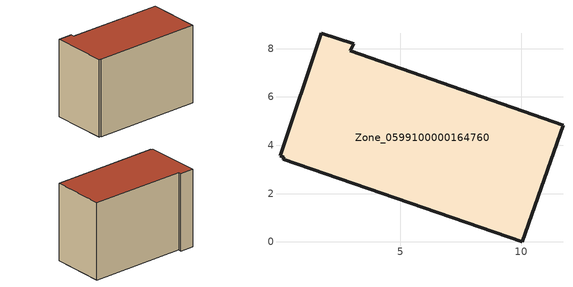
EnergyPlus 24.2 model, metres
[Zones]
Zone_0599100000164760
 floor ground (C_G): 0.03,3.56 1.74,8.64 3.07,8.19 2.94,7.9 11.73,4.82 10.04,0 0.15,3.43 0.18,3.5 z0
 wall outside (C_F): 0.15,3.43 10.04,0 11.73,4.82 2.94,7.9 3.07,8.19 1.74,8.64 0.03,3.56 0.18,3.5 0.15,3.43 z0:7.49
 roof outside (C_R): 0.03,3.56 0.18,3.5 0.15,3.43 10.04,0 11.73,4.82 2.94,7.9 3.07,8.19 1.74,8.64 z7.49
[BUILDING]
Pand.0599100000164760: North Axis=0; Terrain=City; Loads Convergence Tolerance Value=0.04; Temperature Convergence Tolerance Value=0.4; Solar Distribution=FullExterior; Maximum Number of Warmup Days=25; Minimum Number of Warmup Days=1
[Site:Location]
Rotterdam.The.Hague.AP_ZH_NLD Design_Conditions: Latitude=51.96; Longitude=4.45; Time Zone=1; Elevation=-4.5
[SITE:GROUNDTEMPERATURE:BUILDINGSURFACE]
18, 18, 18, 18, 18, 18, 18, 18, 18, 18, 18, 18
[MATERIAL] Thermal Absorptance=0.9; Solar Absorptance=0.7; Visible Absorptance=0.7
Name | Roughness | Thickness | Conductivity | Density | Specific Heat
G.TI.1975-1991 | MediumSmooth | 0.15 | 0.288461 | 540 | 1210
F.TI.1975-1991 | Rough | 0.3 | 0.230769 | 1920 | 840
R.TI.1975-1991 | MediumRough | 0.2 | 0.153846 | 1500 | 1000
[CONSTRUCTION]
C_G: G.TI.1975-1991
C_F: F.TI.1975-1991
C_R: R.TI.1975-1991
[ZONE]
Zone_0599100000164760: Type=1; Multiplier=1; Ceiling Height=Autocalculate; Volume=Autocalculate; Floor Area=autocalculate; Part of Total Floor Area=Yes
[ZONEINFILTRATION:DESIGNFLOWRATE]
Infil_Zone_0599100000164760: Zone or ZoneList or Space or SpaceList=Zone_0599100000164760; Schedule=AlwaysOn; Design Flow Rate Calculation Method=Flow/Area; Flow Rate per Floor Area=0.003; Constant Term Coefficient=1; Temperature Term Coefficient=0; Velocity Term Coefficient=0; Velocity Squared Term Coefficient=0
[HVACTEMPLATE:ZONE:IDEALLOADSAIRSYSTEM]
Zone_0599100000164760: Maximum Heating Supply Air Temperature=50; Minimum Cooling Supply Air Temperature=13; Maximum Heating Supply Air Humidity Ratio=0.0156; Minimum Cooling Supply Air Humidity Ratio=0.0077; Heating Limit=NoLimit; Cooling Limit=NoLimit; Dehumidification Control Type=ConstantSensibleHeatRatio; Cooling Sensible Heat Ratio=0.7; Dehumidification Setpoint=60; Humidification Control Type=None; Humidification Setpoint=30; Outdoor Air Method=None; Outdoor Air Flow Rate per Person=0.00944; Outdoor Air Flow Rate per Zone Floor Area=0; Outdoor Air Flow Rate per Zone=0; Demand Controlled Ventilation Type=None; Outdoor Air Economizer Type=NoEconomizer; Heat Recovery Type=None; Sensible Heat Recovery Effectiveness=0.7; Latent Heat Recovery Effectiveness=0.65
[ZONECONTROL:THERMOSTAT]
ThermostatControl_Zone_0599100000164760: Zone or ZoneList=Zone_0599100000164760; Control Type Schedule=DualSetpointControlType; Control 1=Thermostat_Zone_0599100000164760; Temperature Difference Between Cutout And Setpoint=0
[THERMOSTATSETPOINT:DUALSETPOINT]
Thermostat_Zone_0599100000164760: Heating Setpoint Temperature Schedule=HeatingSetpoint_Zone_0599100000164760; Cooling Setpoint Temperature Schedule=CoolingSetpoint_Zone_0599100000164760
[SCHEDULE:COMPACT]
HeatingSetpoint_Zone_0599100000164760: Through: 12/31, For: AllDays, Until: 24:00, 21
CoolingSetpoint_Zone_0599100000164760: Through: 12/31, For: AllDays, Until: 24:00, 24
DualSetpointControlType: Through: 12/31, For: AllDays, Until: 24:00, 4
AlwaysOn: Through: 12/31, For: AllDays, Until: 24:00, 1
